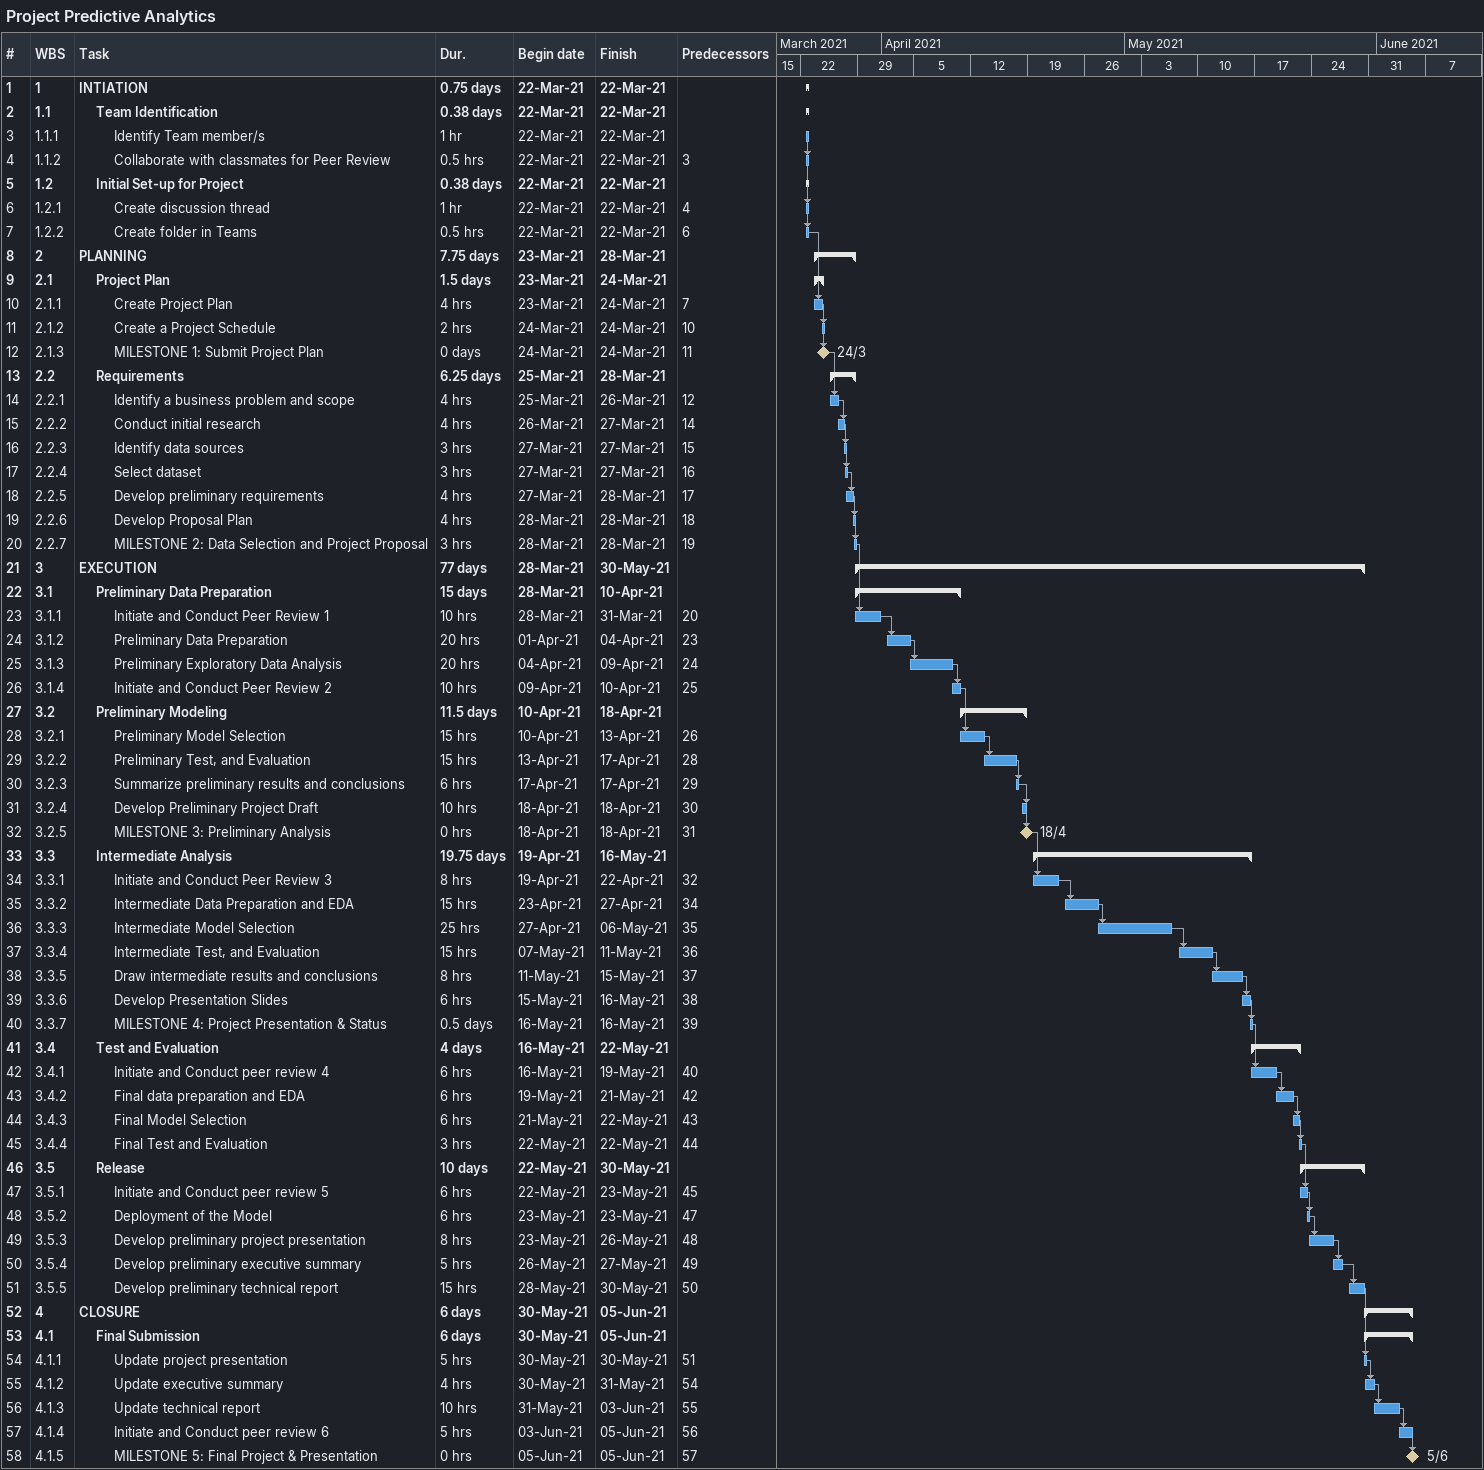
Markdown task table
Project Predictive Analytics

| ID | WBS | Task | Duration | Start | Finish | Predecessors |
|---|---|---|---|---|---|---|
| 1 | 1 | **INTIATION** | 0.75d | 2021-03-22 | 2021-03-22 |  |
| 2 | 1.1 | **Team Identification** | 0.38d | 2021-03-22 | 2021-03-22 |  |
| 3 | 1.1.1 | Identify Team member/s | 1h | 2021-03-22 | 2021-03-22 |  |
| 4 | 1.1.2 | Collaborate with classmates for Peer Review | 0.5h | 2021-03-22 | 2021-03-22 | 3 |
| 5 | 1.2 | **Initial Set-up for Project** | 0.38d | 2021-03-22 | 2021-03-22 |  |
| 6 | 1.2.1 | Create discussion thread | 1h | 2021-03-22 | 2021-03-22 | 4 |
| 7 | 1.2.2 | Create folder in Teams | 0.5h | 2021-03-22 | 2021-03-22 | 6 |
| 8 | 2 | **PLANNING** | 7.75d | 2021-03-23 | 2021-03-28 |  |
| 9 | 2.1 | **Project Plan** | 1.5d | 2021-03-23 | 2021-03-24 |  |
| 10 | 2.1.1 | Create Project Plan | 4h | 2021-03-23 | 2021-03-24 | 7 |
| 11 | 2.1.2 | Create a Project Schedule | 2h | 2021-03-24 | 2021-03-24 | 10 |
| 12 | 2.1.3 | MILESTONE 1: Submit Project Plan | 0d | 2021-03-24 | 2021-03-24 | 11 |
| 13 | 2.2 | **Requirements** | 6.25d | 2021-03-25 | 2021-03-28 |  |
| 14 | 2.2.1 | Identify a business problem and scope | 4h | 2021-03-25 | 2021-03-26 | 12 |
| 15 | 2.2.2 | Conduct initial research | 4h | 2021-03-26 | 2021-03-27 | 14 |
| 16 | 2.2.3 | Identify data sources | 3h | 2021-03-27 | 2021-03-27 | 15 |
| 17 | 2.2.4 | Select dataset | 3h | 2021-03-27 | 2021-03-27 | 16 |
| 18 | 2.2.5 | Develop preliminary requirements | 4h | 2021-03-27 | 2021-03-28 | 17 |
| 19 | 2.2.6 | Develop Proposal Plan | 4h | 2021-03-28 | 2021-03-28 | 18 |
| 20 | 2.2.7 | MILESTONE 2: Data Selection and Project Proposal | 3h | 2021-03-28 | 2021-03-28 | 19 |
| 21 | 3 | **EXECUTION** | 77d | 2021-03-28 | 2021-05-30 |  |
| 22 | 3.1 | **Preliminary Data Preparation** | 15d | 2021-03-28 | 2021-04-10 |  |
| 23 | 3.1.1 | Initiate and Conduct Peer Review 1 | 10h | 2021-03-28 | 2021-03-31 | 20 |
| 24 | 3.1.2 | Preliminary Data Preparation | 20h | 2021-04-01 | 2021-04-04 | 23 |
| 25 | 3.1.3 | Preliminary Exploratory Data Analysis | 20h | 2021-04-04 | 2021-04-09 | 24 |
| 26 | 3.1.4 | Initiate and Conduct Peer Review 2 | 10h | 2021-04-09 | 2021-04-10 | 25 |
| 27 | 3.2 | **Preliminary Modeling** | 11.5d | 2021-04-10 | 2021-04-18 |  |
| 28 | 3.2.1 | Preliminary Model Selection | 15h | 2021-04-10 | 2021-04-13 | 26 |
| 29 | 3.2.2 | Preliminary Test, and Evaluation | 15h | 2021-04-13 | 2021-04-17 | 28 |
| 30 | 3.2.3 | Summarize preliminary results and conclusions | 6h | 2021-04-17 | 2021-04-17 | 29 |
| 31 | 3.2.4 | Develop Preliminary Project Draft | 10h | 2021-04-18 | 2021-04-18 | 30 |
| 32 | 3.2.5 | MILESTONE 3: Preliminary Analysis | 0h | 2021-04-18 | 2021-04-18 | 31 |
| 33 | 3.3 | **Intermediate Analysis** | 19.75d | 2021-04-19 | 2021-05-16 |  |
| 34 | 3.3.1 | Initiate and Conduct Peer Review 3 | 8h | 2021-04-19 | 2021-04-22 | 32 |
| 35 | 3.3.2 | Intermediate Data Preparation and EDA | 15h | 2021-04-23 | 2021-04-27 | 34 |
| 36 | 3.3.3 | Intermediate Model Selection | 25h | 2021-04-27 | 2021-05-06 | 35 |
| 37 | 3.3.4 | Intermediate Test, and Evaluation | 15h | 2021-05-07 | 2021-05-11 | 36 |
| 38 | 3.3.5 | Draw intermediate results and conclusions | 8h | 2021-05-11 | 2021-05-15 | 37 |
| 39 | 3.3.6 | Develop Presentation Slides | 6h | 2021-05-15 | 2021-05-16 | 38 |
| 40 | 3.3.7 | MILESTONE 4: Project Presentation & Status | 0.5d | 2021-05-16 | 2021-05-16 | 39 |
| 41 | 3.4 | **Test and Evaluation** | 4d | 2021-05-16 | 2021-05-22 |  |
| 42 | 3.4.1 | Initiate and Conduct peer review 4 | 6h | 2021-05-16 | 2021-05-19 | 40 |
| 43 | 3.4.2 | Final data preparation and EDA | 6h | 2021-05-19 | 2021-05-21 | 42 |
| 44 | 3.4.3 | Final Model Selection | 6h | 2021-05-21 | 2021-05-22 | 43 |
| 45 | 3.4.4 | Final Test and Evaluation | 3h | 2021-05-22 | 2021-05-22 | 44 |
| 46 | 3.5 | **Release** | 10d | 2021-05-22 | 2021-05-30 |  |
| 47 | 3.5.1 | Initiate and Conduct peer review 5 | 6h | 2021-05-22 | 2021-05-23 | 45 |
| 48 | 3.5.2 | Deployment of the Model | 6h | 2021-05-23 | 2021-05-23 | 47 |
| 49 | 3.5.3 | Develop preliminary project presentation | 8h | 2021-05-23 | 2021-05-26 | 48 |
| 50 | 3.5.4 | Develop preliminary executive summary | 5h | 2021-05-26 | 2021-05-27 | 49 |
| 51 | 3.5.5 | Develop preliminary technical report | 15h | 2021-05-28 | 2021-05-30 | 50 |
| 52 | 4 | **CLOSURE** | 6d | 2021-05-30 | 2021-06-05 |  |
| 53 | 4.1 | **Final Submission** | 6d | 2021-05-30 | 2021-06-05 |  |
| 54 | 4.1.1 | Update project presentation | 5h | 2021-05-30 | 2021-05-30 | 51 |
| 55 | 4.1.2 | Update executive summary | 4h | 2021-05-30 | 2021-05-31 | 54 |
| 56 | 4.1.3 | Update technical report | 10h | 2021-05-31 | 2021-06-03 | 55 |
| 57 | 4.1.4 | Initiate and Conduct peer review 6 | 5h | 2021-06-03 | 2021-06-05 | 56 |
| 58 | 4.1.5 | MILESTONE 5: Final Project & Presentation | 0h | 2021-06-05 | 2021-06-05 | 57 |
